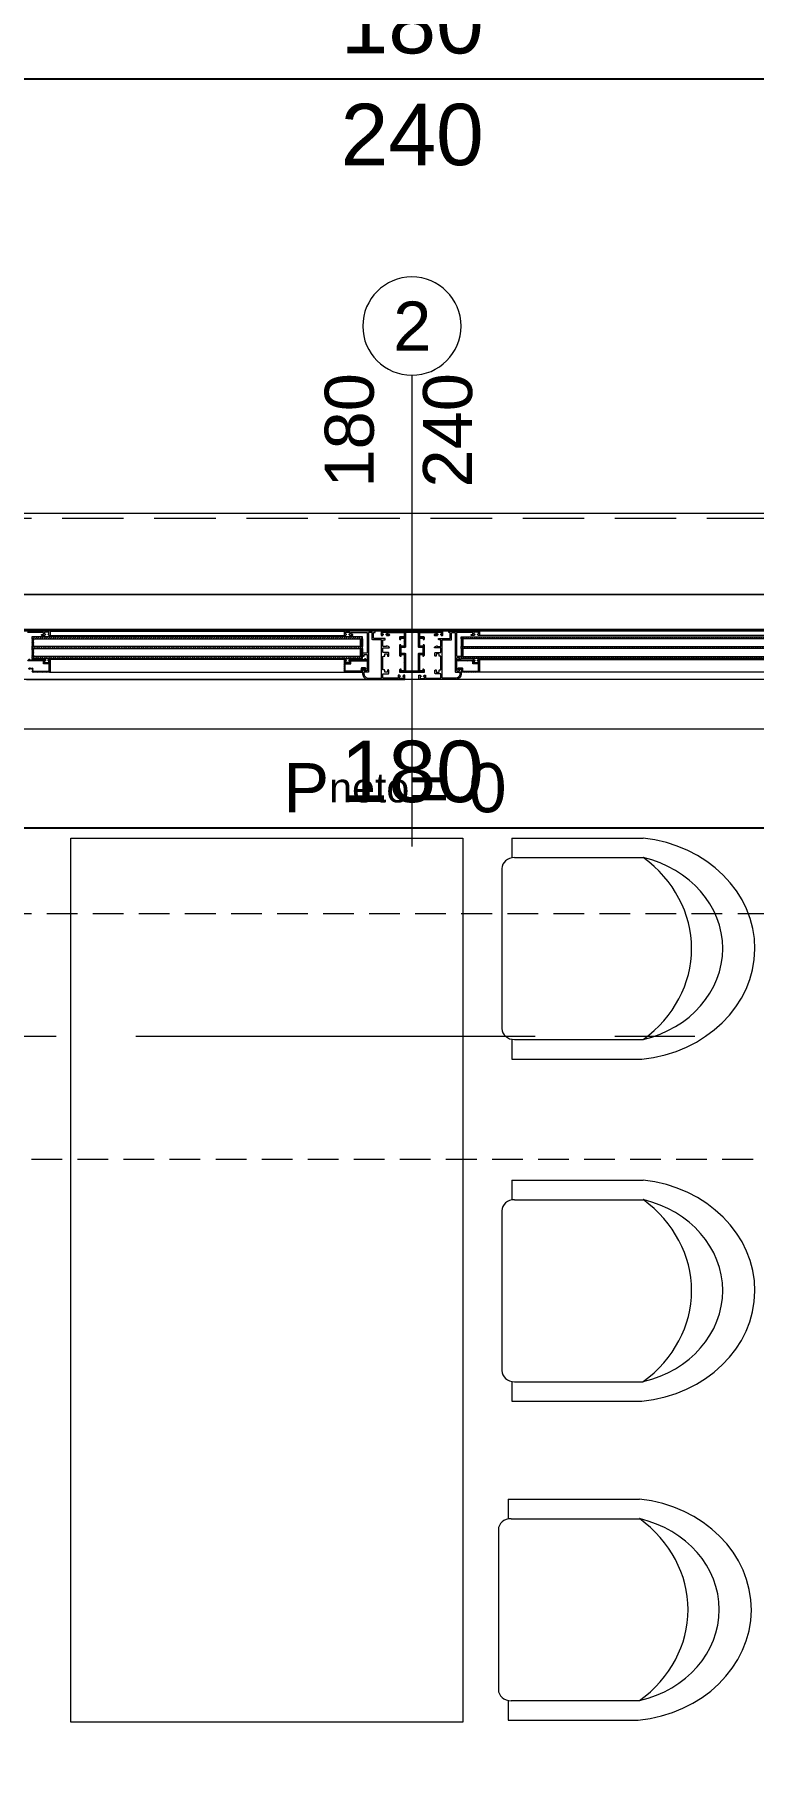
# Model space of a CAD drawing. Header units: feet. Extents: x 92587 to 97987, y -55119 to -48334.
# Drawn here: x 94942.3 to 95088.6, y -50145.4 to -49793.3 of the extents above; entities that cross this region are included whole.
import ezdxf

# ---------------------------------------------------------------- set-up
doc = ezdxf.new("R2010")
doc.units = ezdxf.units.FT
doc.header["$LTSCALE"] = 50
doc.header["$MEASUREMENT"] = 0
doc.linetypes.add('AXES', pattern=[2, 1.25, -0.25, 0.25, -0.25])
doc.linetypes.add('CACHE', pattern=[0.375, 0.25, -0.125])
doc.layers.get('0').update_dxf_attribs({"color": 8})
for name, color, linetype in [('AXES', 10, 'AXES'), ('BORD', 5, 'Continuous'), ('COTE 50ème', 1, 'Continuous')]:
    doc.layers.add(name, color=color, linetype=linetype)
for name, color, linetype, lineweight in [('BETON CACHE', 4, 'CACHE', 5), ('CONSOLE ISOL.', 214, 'Continuous', 15), ('MACONNERIE COUPE', 7, 'Continuous', 30), ('mobilimi', 8, 'Continuous', 9), ('WINDOWS', 21, 'Continuous', 5)]:
    doc.layers.add(name, color=color, linetype=linetype, lineweight=lineweight)
doc.styles.add('GENERATED_STYLE_1', font='arial.ttf')
doc.styles.add('RS_TXT_50', font='arial.ttf', dxfattribs={"height": 12.5})
doc.dimstyles.new('RS_50CM_LINEAIRE', dxfattribs={"dimscale": 5, "dimtxt": 12.5, "dimasz": 1.5, "dimexe": 1, "dimexo": 2.5, "dimgap": 1, "dimtad": 1, "dimdec": 1, "dimrnd": 0.5, "dimdsep": 46, "dimtxsty": 'RS_TXT_50', "dimblk1": 'ARCHTICK', "dimblk2": 'ARCHTICK', "dimsah": 1, "dimcen": 2.5, "dimdle": 1, "dimclrt": 4, "dimadec": 0, "dimazin": 2, "dimtfac": 1, "dimtdec": 1, "dimtix": 1, "dimtmove": 2, "dimatfit": 3, "dimfxl": 1, "dimtolj": 1, "dimtzin": 0, "dimarcsym": 0})
pattern_1 = [(135, (-46708.70849, -43852.52553), (-0.08838834765, -0.08838834765), [])]
pattern_2 = [(135, (-46708.9128, -43852.52553), (-0.2209708691, -0.2209708691), [])]

# ---------------------------------------------------------------- blocks, each defined once
blk = doc.blocks.new('A$C1cd8c289')
at = {"layer": 'AXES', "lineweight": 5, "ltscale": 1.3}
blk.add_line((3195, 865), (-1985, 865), dxfattribs=at)
blk = doc.blocks.new('DRITARE POS 2')
at = {"layer": 'WINDOWS'}
h = blk.add_hatch(dxfattribs=at)
h.set_pattern_fill('ANSI31', color=140, scale=2.5, angle=450)
h.set_pattern_definition(pattern_2)
h.paths.add_polyline_path([(-8.71, -80.01), (-8.71, -12.58), (-8.31, -12.58), (-8.31, -80.01)])
h.paths.add_polyline_path([(-6.71, -80.01), (-6.71, -12.58), (-6.31, -12.58), (-6.31, -80.01)])
h.paths.add_polyline_path([(-4.71, -80.02), (-4.71, -12.58), (-4.31, -12.58), (-4.31, -80.02)])
at = {"layer": 'WINDOWS', "transparency": 33554559}
h = blk.add_hatch(dxfattribs=at)
h.set_pattern_fill('ANSI31', color=140, angle=450)
h.set_pattern_definition([(135, (-46708.90849, -43835.52553), (-0.08838834765, -0.08838834765), [])])
h.paths.add_polyline_path([(-6.71, -12.58), (-8.31, -12.58), (-8.31, -12.98), (-6.71, -12.98)])
h.paths.add_polyline_path([(-4.71, -12.58), (-6.31, -12.58), (-6.31, -12.98), (-4.71, -12.98)])
h.paths.add_polyline_path([(-6.71, -79.61), (-8.31, -79.61), (-8.31, -80.01), (-6.71, -80.01)])
h.paths.add_polyline_path([(-4.71, -79.61), (-6.31, -79.61), (-6.31, -80.01), (-4.71, -80.01)])
h = blk.add_hatch(dxfattribs=at)
h.set_pattern_fill('ANSI31', color=256, angle=450)
h.set_pattern_definition(pattern_1)
h.paths.add_polyline_path([(-1.49, -76.33, 0.414214), (-1.55, -76.27), (-4.06, -76.27, 0.414214), (-4.11, -76.33), (-4.11, -76.54, 0.250765), (-4.09, -76.58), (-3.92, -76.71, 0.599022), (-3.83, -76.67), (-3.83, -76.59, -0.414214), (-3.78, -76.54), (-3.51, -76.54, -0.414214), (-3.46, -76.59), (-3.46, -77.34, -0.414214), (-3.51, -77.39), (-3.78, -77.39, -0.414214), (-3.83, -77.34), (-3.83, -77.26, 0.599022), (-3.92, -77.22), (-4.09, -77.35, 0.250765), (-4.11, -77.39), (-4.11, -77.6, 0.414214), (-4.06, -77.66), (-4.02, -77.66), (-4.02, -80.34, -0.414214), (-4.07, -80.4), (-4.15, -80.4, 0.603122), (-4.23, -80.55), (-3.98, -80.9, 0.737396), (-3.81, -80.85), (-3.81, -77.71, -0.414214), (-3.76, -77.66), (-3.31, -77.66, 0.414214), (-3.22, -77.56), (-3.22, -76.55, -0.414214), (-3.16, -76.5), (-1.81, -76.5, -0.414214), (-1.72, -76.59), (-1.72, -79.63, -0.414214), (-1.81, -79.73), (-2.28, -79.73, 0.414214), (-2.37, -79.82), (-2.37, -80.56, 1.657435), (-2.12, -80.43, -0.247394), (-2.15, -80.38), (-2.15, -80.01, -0.414214), (-2.09, -79.95), (-1.74, -79.95), (-1.74, -80.01), (-1.49, -80.01), (-1.49, -79.95)])
at = {"layer": 'WINDOWS'}
h = blk.add_hatch(dxfattribs=at)
h.set_pattern_fill('ANSI31', color=256, angle=450)
h.set_pattern_definition(pattern_1)
h.paths.add_polyline_path([(-9.61, -85.22, -0.414214), (-9.56, -85.16), (-9.26, -85.16, -0.414214), (-9.2, -85.22), (-9.2, -85.44, 1), (-9, -85.44), (-9, -84.9, 0.250765), (-9.02, -84.86), (-9.19, -84.74, 0.599022), (-9.28, -84.79), (-9.28, -84.87, -0.414214), (-9.33, -84.92), (-9.59, -84.92, -0.414214), (-9.65, -84.87), (-9.65, -84.08, -0.414214), (-9.59, -84.03), (-9.33, -84.03, -0.414214), (-9.28, -84.08), (-9.28, -84.19, 0.599022), (-9.19, -84.24), (-9.02, -84.13, 0.250765), (-9, -84.08), (-9, -83.84, 0.414214), (-9.05, -83.78), (-9.84, -83.78, 0.414214), (-9.89, -83.84), (-9.89, -90.06), (-9.89, -96.27, 0.414214), (-9.84, -96.33), (-9.05, -96.33, 0.414214), (-9, -96.27), (-9, -96.03, 0.250765), (-9.02, -95.98), (-9.19, -95.87, 0.599022), (-9.28, -95.92), (-9.28, -96.03, -0.414214), (-9.33, -96.08), (-9.59, -96.08, -0.414214), (-9.65, -96.03), (-9.65, -95.24, -0.414214), (-9.59, -95.19), (-9.33, -95.19, -0.414214), (-9.28, -95.24), (-9.28, -95.32, 0.599022), (-9.19, -95.37), (-9.02, -95.25, 0.250765), (-9, -95.21), (-9, -94.68, 1), (-9.2, -94.68), (-9.2, -94.89, -0.414214), (-9.26, -94.95), (-9.56, -94.95, -0.414214), (-9.61, -94.89), (-9.61, -91.72, -0.414214), (-9.56, -91.66), (-8.83, -91.66, -0.414214), (-8.74, -91.75), (-8.74, -92.41, 0.414214), (-8.55, -92.59), (-8.29, -92.59, 0.198912), (-8.25, -92.58), (-8.19, -92.52, 0.198912), (-8.18, -92.48), (-8.18, -92.37, 0.414214), (-8.23, -92.31), (-8.4, -92.31, -0.414214), (-8.46, -92.26), (-8.46, -91.75, -0.414214), (-8.36, -91.66), (-6.91, -91.66, -0.414214), (-6.81, -91.75), (-6.81, -92.26, -0.414214), (-6.87, -92.31), (-7.04, -92.31, 0.414214), (-7.09, -92.37), (-7.09, -92.48, 0.198912), (-7.08, -92.52), (-7.02, -92.58, 0.198912), (-6.98, -92.59), (-4.97, -92.59, 0.198912), (-4.93, -92.58), (-4.78, -92.42, 0.198912), (-4.76, -92.38), (-4.76, -92.31, 0.414214), (-4.82, -92.26), (-5, -92.26, -0.340481), (-5.13, -92.16), (-5.13, -91.75, -0.414214), (-5.04, -91.66), (-1.87, -91.66, -0.414214), (-1.77, -91.75), (-1.77, -92.16, -0.414214), (-1.87, -92.26), (-2.09, -92.26, 0.414214), (-2.15, -92.31), (-2.15, -92.38, 0.198912), (-2.13, -92.42), (-1.98, -92.58, 0.198912), (-1.94, -92.59), (-1.55, -92.59, 0.414214), (-1.49, -92.54), (-1.49, -90.06), (-1.49, -87.57, 0.414214), (-1.55, -87.52), (-1.94, -87.52, 0.198912), (-1.98, -87.53), (-2.13, -87.69, 0.198912), (-2.15, -87.73), (-2.15, -87.8, 0.414214), (-2.09, -87.85), (-1.87, -87.85, -0.414214), (-1.77, -87.95), (-1.77, -88.36, -0.414214), (-1.87, -88.45), (-5.04, -88.45, -0.414214), (-5.13, -88.36), (-5.13, -87.95, -0.340481), (-5, -87.85), (-4.82, -87.85, 0.414214), (-4.76, -87.8), (-4.76, -87.73, 0.198912), (-4.78, -87.69), (-4.93, -87.53, 0.198912), (-4.97, -87.52), (-6.98, -87.52, 0.198912), (-7.02, -87.53), (-7.08, -87.59, 0.198912), (-7.09, -87.63), (-7.09, -87.74, 0.414214), (-7.04, -87.8), (-6.87, -87.8, -0.414214), (-6.81, -87.85), (-6.81, -88.36, -0.414214), (-6.91, -88.45), (-8.36, -88.45, -0.414214), (-8.46, -88.36), (-8.46, -87.85, -0.414214), (-8.4, -87.8), (-8.23, -87.8, 0.414214), (-8.18, -87.74), (-8.18, -87.63, 0.198912), (-8.19, -87.59), (-8.25, -87.53, 0.198912), (-8.29, -87.52), (-8.55, -87.52, 0.414214), (-8.74, -87.7), (-8.74, -88.36, -0.414214), (-8.83, -88.45), (-9.56, -88.45, -0.414214), (-9.61, -88.39)])
h.paths.add_polyline_path([(-9.56, -88.73), (-6.63, -88.73), (-6.53, -88.64), (-6.53, -87.89), (-6.44, -87.8), (-5.51, -87.8), (-5.41, -87.89), (-5.41, -88.64), (-5.32, -88.73), (-1.83, -88.73), (-1.77, -88.79), (-1.77, -90.06), (-1.77, -91.32), (-1.83, -91.38), (-5.32, -91.38), (-5.41, -91.47), (-5.41, -92.22), (-5.51, -92.31), (-6.44, -92.31), (-6.53, -92.22), (-6.53, -91.47), (-6.63, -91.38), (-9.56, -91.38), (-9.61, -91.32), (-9.61, -90.06), (-9.61, -88.79)], flags=16)
h = blk.add_hatch(dxfattribs=at)
h.set_pattern_fill('ANSI31', color=140, scale=2.5, angle=450)
h.set_pattern_definition(pattern_2)
h.paths.add_polyline_path([(-8.71, -100.09), (-8.71, -167.42), (-8.31, -167.42), (-8.31, -100.09)])
h.paths.add_polyline_path([(-6.71, -100.09), (-6.71, -167.42), (-6.31, -167.42), (-6.31, -100.09)])
h.paths.add_polyline_path([(-4.71, -100.09), (-4.71, -167.42), (-4.31, -167.42), (-4.31, -100.09)])
at = {"layer": 'WINDOWS', "transparency": 33554559}
h = blk.add_hatch(dxfattribs=at)
h.set_pattern_fill('ANSI31', color=140, angle=450)
h.set_pattern_definition([(135, (-46708.90849, -43869.52553), (-0.08838834765, -0.08838834765), [])])
h.paths.add_polyline_path([(-6.71, -167.42), (-8.31, -167.42), (-8.31, -167.02), (-6.71, -167.02)])
h.paths.add_polyline_path([(-4.71, -167.42), (-6.31, -167.42), (-6.31, -167.02), (-4.71, -167.02)])
h.paths.add_polyline_path([(-6.71, -100.49), (-8.31, -100.49), (-8.31, -100.09), (-6.71, -100.09)])
h.paths.add_polyline_path([(-4.71, -100.49), (-6.31, -100.49), (-6.31, -100.09), (-4.71, -100.09)])
h = blk.add_hatch(dxfattribs=at)
h.set_pattern_fill('ANSI31', color=256, angle=450)
h.set_pattern_definition(pattern_1)
h.paths.add_polyline_path([(-1.49, -100.16), (-1.49, -100.1), (-1.74, -100.1), (-1.74, -100.16), (-2.09, -100.16, -0.414214), (-2.15, -100.1), (-2.15, -99.73, -0.247394), (-2.12, -99.68, 1.657435), (-2.37, -99.55), (-2.37, -100.29, 0.414214), (-2.28, -100.38), (-1.81, -100.38, -0.414214), (-1.72, -100.48), (-1.72, -103.52, -0.414214), (-1.81, -103.61), (-3.16, -103.61, -0.414214), (-3.22, -103.56), (-3.22, -102.55, 0.414214), (-3.31, -102.46), (-3.76, -102.46, -0.414214), (-3.81, -102.4), (-3.81, -99.26, 0.737396), (-3.98, -99.21), (-4.23, -99.57, 0.603122), (-4.15, -99.71), (-4.07, -99.71, -0.414214), (-4.02, -99.77), (-4.02, -102.46), (-4.06, -102.46, 0.414214), (-4.11, -102.51), (-4.11, -102.72, 0.250765), (-4.09, -102.76), (-3.92, -102.89, 0.599022), (-3.83, -102.85), (-3.83, -102.77, -0.414214), (-3.78, -102.72), (-3.51, -102.72, -0.414214), (-3.46, -102.77), (-3.46, -103.52, -0.414214), (-3.51, -103.58), (-3.78, -103.58, -0.414214), (-3.83, -103.52), (-3.83, -103.44, 0.599022), (-3.92, -103.4), (-4.09, -103.53, 0.250765), (-4.11, -103.58), (-4.11, -103.78, 0.414214), (-4.06, -103.84), (-1.55, -103.84, 0.414214), (-1.49, -103.78)])
h = blk.add_hatch(dxfattribs=at)
h.set_pattern_fill('ANSI31', color=256, angle=450)
h.set_pattern_definition([(135, (-46708.71279, -43862.46996), (-0.08838834765, -0.08838834765), [])])
h.paths.add_polyline_path([(-1.72, -167.05, -0.414214), (-1.81, -167.14), (-2.28, -167.14, 0.414214), (-2.37, -167.23), (-2.37, -167.97, 1.835735), (-2.15, -167.82), (-2.15, -167.36), (-1.74, -167.36), (-1.5, -167.42), (-1.5, -163.74, 0.414214), (-1.55, -163.69), (-4.06, -163.69, 0.414214), (-4.12, -163.74), (-4.12, -163.95, 0.250765), (-4.09, -163.99), (-3.92, -164.12, 0.599022), (-3.84, -164.08), (-3.84, -163.95), (-3.46, -163.95), (-3.46, -164.81), (-3.84, -164.81), (-3.84, -164.67, 0.649779), (-3.93, -164.63), (-4.1, -164.76, 0.212283), (-4.12, -164.81), (-4.12, -165.01, 0.414214), (-4.06, -165.07), (-4.02, -165.07), (-4.02, -167.81), (-4.15, -167.81, 0.603122), (-4.23, -167.96), (-3.99, -168.31, 0.737396), (-3.82, -168.26), (-3.82, -165.07), (-3.31, -165.07, 0.414214), (-3.22, -164.97), (-3.22, -163.91), (-1.81, -163.91, -0.414214), (-1.72, -164)])
at = {"layer": 'WINDOWS', "color": 165, "linetype": 'CACHE'}
blk.add_line((-32.9, -180), (-32.9, 0), dxfattribs=at)
at = {"layer": 'WINDOWS'}
for p, q in [((-0.01, -11.48), (0, -81.19)), ((-9.89, -16.28), (-9.89, -76.34)), ((-9, -16.26), (-9, -76.34)), ((-4.11, -76.33), (-4.12, -16.26)), ((-1.5, -16.26), (-1.49, -76.33)), ((-5.98, -80.95), (-7.66, -80.95)), ((-0.01, -168.52), (0, -98.92)), ((-9.89, -163.72), (-9.89, -103.78)), ((-9, -163.74), (-9, -103.78)), ((-4.11, -103.78), (-4.12, -163.74)), ((-1.5, -163.74), (-1.49, -103.78))]:
    blk.add_line(p, q, dxfattribs=at)
at = {"layer": 'WINDOWS', "color": 165}
blk.add_line((-61.99, -90.06), (34.01, -90.06), dxfattribs=at)
for points in [[(-9.9, 0), (-9.9, -180), (-33.9, -180), (-33.9, 0)], [(-10.3, -179.6), (-10.3, -0.4), (-9.9, 0), (-9.9, -180)], [(0, 0), (0, -180), (10, -180), (10, 0)]]:
    blk.add_lwpolyline(points, close=True, dxfattribs=at)
at = {"layer": 'WINDOWS'}
for points in [[(-9.9, -180), (-9.9, 0), (0, 0), (0, -180)], [(-1.77, -90.06), (-1.77, -88.79), (-1.83, -88.73), (-5.32, -88.73), (-5.41, -88.64), (-5.41, -87.89), (-5.51, -87.8), (-6.44, -87.8), (-6.53, -87.89), (-6.53, -88.64), (-6.63, -88.73), (-9.56, -88.73), (-9.61, -88.79), (-9.61, -90.06), (-9.61, -91.32), (-9.56, -91.38), (-6.63, -91.38), (-6.53, -91.47), (-6.53, -92.22), (-6.44, -92.31), (-5.51, -92.31), (-5.41, -92.22), (-5.41, -91.47), (-5.32, -91.38), (-1.83, -91.38), (-1.77, -91.32)]]:
    blk.add_lwpolyline(points, close=True, dxfattribs=at)
at = {"layer": 'WINDOWS', "color": 140}
for points in [[(-8.71, -80.01), (-8.71, -12.58), (-8.31, -12.58), (-8.31, -80.01)], [(-6.71, -80.01), (-6.71, -12.58), (-6.31, -12.58), (-6.31, -80.01)], [(-4.71, -80.02), (-4.71, -12.58), (-4.31, -12.58), (-4.31, -80.02)], [(-6.71, -79.61), (-8.31, -79.61), (-8.31, -80.01), (-6.71, -80.01)], [(-4.71, -79.61), (-6.31, -79.61), (-6.31, -80.01), (-4.71, -80.01)], [(-8.71, -100.09), (-8.71, -167.42), (-8.31, -167.42), (-8.31, -100.09)], [(-6.71, -100.49), (-8.31, -100.49), (-8.31, -100.09), (-6.71, -100.09)], [(-6.71, -100.09), (-6.71, -167.42), (-6.31, -167.42), (-6.31, -100.09)], [(-4.71, -100.49), (-6.31, -100.49), (-6.31, -100.09), (-4.71, -100.09)], [(-4.71, -100.09), (-4.71, -167.42), (-4.31, -167.42), (-4.31, -100.09)]]:
    blk.add_lwpolyline(points, close=True, dxfattribs=at)
at = {"layer": 'WINDOWS'}
for points in [[(0, -88.58, -0.414214), (-0.06, -88.64), (-0.84, -88.64, -0.414214), (-0.9, -88.58), (-0.9, -88.38, -0.250765), (-0.87, -88.33), (-0.7, -88.2, -0.599022), (-0.62, -88.24), (-0.62, -88.34, 0.414214), (-0.56, -88.39), (-0.3, -88.39, 0.414214), (-0.24, -88.34), (-0.24, -87.55, 0.414214), (-0.3, -87.5), (-0.56, -87.5, 0.414214), (-0.62, -87.55), (-0.62, -87.65, -0.599022), (-0.7, -87.69), (-0.87, -87.56, -0.250765), (-0.9, -87.52), (-0.9, -87.31, -0.414214), (-0.84, -87.26), (-0.34, -87.26, 0.414214), (-0.28, -87.2), (-0.28, -84.25, 0.414214), (-0.37, -84.16), (-1.12, -84.16, 0.414214), (-1.21, -84.25), (-1.21, -85.28, -0.414214), (-1.31, -85.37), (-1.87, -85.37, -0.414214), (-1.96, -85.28), (-1.96, -85.15, -0.414214), (-1.9, -85.09), (-1.55, -85.09, 0.414214), (-1.49, -85.03), (-1.49, -84.59, 0.414214), (-1.55, -84.53), (-1.9, -84.53, -0.414214), (-1.96, -84.47), (-1.96, -84.21, 0.414214), (-2.02, -84.16), (-4.7, -84.16, 0.414214), (-4.76, -84.21), (-4.76, -84.47, -0.414214), (-4.82, -84.53), (-5.17, -84.53, 0.414214), (-5.23, -84.59), (-5.23, -85.03, 0.414214), (-5.17, -85.09), (-4.82, -85.09, -0.414214), (-4.76, -85.15), (-4.76, -85.28, -0.414214), (-4.85, -85.37), (-5.41, -85.37, -0.414214), (-5.51, -85.28), (-5.51, -84.25, 0.414214), (-5.6, -84.16), (-6.38, -84.16, 0.414214), (-6.48, -84.25), (-6.48, -85.37, -0.809546), (-6.66, -85.41), (-6.85, -84.98, -0.543142), (-6.79, -84.9, 0.414214), (-6.74, -84.85), (-6.74, -84.25, 0.414214), (-6.83, -84.16), (-8.06, -84.16, 0.414214), (-8.12, -84.21), (-8.12, -84.57, -0.414214), (-8.18, -84.62), (-8.34, -84.62, -0.414214), (-8.4, -84.57), (-8.4, -82.35, 0.414214), (-8.49, -82.25), (-9.56, -82.25, 0.414214), (-9.61, -82.31), (-9.61, -82.51, -0.414214), (-9.67, -82.57), (-9.84, -82.57, -0.414214), (-9.89, -82.51), (-9.89, -76.34, -0.414214), (-9.84, -76.28), (-9.05, -76.28, -0.414214), (-9, -76.34), (-9, -76.54, -0.250765), (-9.02, -76.59), (-9.19, -76.72, -0.599022), (-9.28, -76.67), (-9.28, -76.58, 0.414214), (-9.33, -76.52), (-9.59, -76.52, 0.414214), (-9.65, -76.58), (-9.65, -77.36, 0.414214), (-9.59, -77.42), (-9.33, -77.42, 0.414214), (-9.28, -77.36), (-9.28, -77.27, -0.599022), (-9.19, -77.22), (-9.02, -77.35, -0.250765), (-9, -77.4), (-9, -77.98, -0.414214), (-9.05, -78.03), (-9.15, -78.03, -0.414214), (-9.2, -77.98), (-9.2, -77.72, 0.414214), (-9.26, -77.66), (-9.56, -77.66, 0.414214), (-9.61, -77.72), (-9.61, -80.89, 0.414214), (-9.56, -80.95), (-4.82, -80.95, 0.414214), (-4.76, -80.89), (-4.76, -80.07, -0.414214), (-4.71, -80.01), (-4.32, -80.01, -0.198912), (-4.28, -80.03), (-4.13, -80.18, -0.198912), (-4.11, -80.22), (-4.11, -80.29, -0.414214), (-4.17, -80.35), (-4.39, -80.35, 0.414214), (-4.48, -80.44), (-4.48, -80.85, 0.414214), (-4.39, -80.95), (-1.87, -80.95, 0.414214), (-1.77, -80.85), (-1.77, -80.44, 0.414214), (-1.87, -80.35), (-2.09, -80.35, -0.414214), (-2.15, -80.29), (-2.15, -80.22, -0.198912), (-2.13, -80.18), (-1.98, -80.03, -0.198912), (-1.94, -80.01), (-1.21, -80.01, -0.414214), (0, -81.23)], [(-1.74, -79.95), (-2.09, -79.95, 0.414214), (-2.15, -80.01), (-2.15, -80.38, 0.247394), (-2.12, -80.43, -1.657435), (-2.37, -80.56), (-2.37, -79.82, -0.414214), (-2.28, -79.73), (-1.81, -79.73, 0.414214), (-1.72, -79.63), (-1.72, -76.59, 0.414214), (-1.81, -76.5), (-3.16, -76.5, 0.414214), (-3.22, -76.55), (-3.22, -77.56, -0.414214), (-3.31, -77.66), (-3.76, -77.66, 0.414214), (-3.81, -77.71), (-3.81, -80.85, -0.737396), (-3.98, -80.9), (-4.23, -80.55, -0.603122), (-4.15, -80.4), (-4.07, -80.4, 0.414214), (-4.02, -80.34), (-4.02, -77.66), (-4.06, -77.66, -0.414214), (-4.11, -77.6), (-4.11, -77.39, -0.250765), (-4.09, -77.35), (-3.92, -77.22, -0.599022), (-3.83, -77.26), (-3.83, -77.34, 0.414214), (-3.78, -77.39), (-3.51, -77.39, 0.414214), (-3.46, -77.34), (-3.46, -76.59, 0.414214), (-3.51, -76.54), (-3.78, -76.54, 0.414214), (-3.83, -76.59), (-3.83, -76.67, -0.599022), (-3.92, -76.71), (-4.09, -76.58, -0.250765), (-4.11, -76.54), (-4.11, -76.33, -0.414214), (-4.06, -76.27), (-1.55, -76.27, -0.414214), (-1.49, -76.33), (-1.49, -79.95), (-1.49, -80.01), (-1.74, -80.01)], [(-1.49, -80.39, -0.414214), (-1.4, -80.29), (-1.18, -80.29), (-1.18, -80.29, -0.414214), (-0.28, -81.23), (-0.28, -83.82, -0.414214), (-0.34, -83.88), (-8.06, -83.88, -0.414214), (-8.12, -83.82), (-8.12, -82.07, 0.414214), (-8.21, -81.97), (-9.52, -81.97, -0.414214), (-9.61, -81.88), (-9.61, -81.32, -0.414214), (-9.52, -81.23), (-1.59, -81.23, 0.414214), (-1.49, -81.13)], [(-1.49, -90.06), (-1.49, -87.57, 0.414214), (-1.55, -87.52), (-1.94, -87.52, 0.198912), (-1.98, -87.53), (-2.13, -87.69, 0.198912), (-2.15, -87.73), (-2.15, -87.8, 0.414214), (-2.09, -87.85), (-1.87, -87.85, -0.414214), (-1.77, -87.95), (-1.77, -88.36, -0.414214), (-1.87, -88.45), (-5.04, -88.45, -0.414214), (-5.13, -88.36), (-5.13, -87.95, -0.340481), (-5, -87.85), (-4.82, -87.85, 0.414214), (-4.76, -87.8), (-4.76, -87.73, 0.198912), (-4.78, -87.69), (-4.93, -87.53, 0.198912), (-4.97, -87.52), (-6.98, -87.52, 0.198912), (-7.02, -87.53), (-7.08, -87.59, 0.198912), (-7.09, -87.63), (-7.09, -87.74, 0.414214), (-7.04, -87.8), (-6.87, -87.8, -0.414214), (-6.81, -87.85), (-6.81, -88.36, -0.414214), (-6.91, -88.45), (-8.36, -88.45, -0.414214), (-8.46, -88.36), (-8.46, -87.85, -0.414214), (-8.4, -87.8), (-8.23, -87.8, 0.414214), (-8.18, -87.74), (-8.18, -87.63, 0.198912), (-8.19, -87.59), (-8.25, -87.53, 0.198912), (-8.29, -87.52), (-8.55, -87.52, 0.414214), (-8.74, -87.7), (-8.74, -88.36, -0.414214), (-8.83, -88.45), (-9.56, -88.45, -0.414214), (-9.61, -88.39), (-9.61, -85.22, -0.414214), (-9.56, -85.16), (-9.26, -85.16, -0.414214), (-9.2, -85.22), (-9.2, -85.44, 1), (-9, -85.44), (-9, -84.9, 0.250765), (-9.02, -84.86), (-9.19, -84.74, 0.599022), (-9.28, -84.79), (-9.28, -84.87, -0.414214), (-9.33, -84.92), (-9.59, -84.92, -0.414214), (-9.65, -84.87), (-9.65, -84.08, -0.414214), (-9.59, -84.03), (-9.33, -84.03, -0.414214), (-9.28, -84.08), (-9.28, -84.19, 0.599022), (-9.19, -84.24), (-9.02, -84.13, 0.250765), (-9, -84.08), (-9, -83.84, 0.414214), (-9.05, -83.78), (-9.84, -83.78, 0.414214), (-9.89, -83.84), (-9.89, -90.06), (-9.89, -96.27, 0.414214), (-9.84, -96.33), (-9.05, -96.33, 0.414214), (-9, -96.27), (-9, -96.03, 0.250765), (-9.02, -95.98), (-9.19, -95.87, 0.599022), (-9.28, -95.92), (-9.28, -96.03, -0.414214), (-9.33, -96.08), (-9.59, -96.08, -0.414214), (-9.65, -96.03), (-9.65, -95.24, -0.414214), (-9.59, -95.19), (-9.33, -95.19, -0.414214), (-9.28, -95.24), (-9.28, -95.32, 0.599022), (-9.19, -95.37), (-9.02, -95.25, 0.250765), (-9, -95.21), (-9, -94.68, 1), (-9.2, -94.68), (-9.2, -94.89, -0.414214), (-9.26, -94.95), (-9.56, -94.95, -0.414214), (-9.61, -94.89), (-9.61, -91.72, -0.414214), (-9.56, -91.66), (-8.83, -91.66, -0.414214), (-8.74, -91.75), (-8.74, -92.41, 0.414214), (-8.55, -92.59), (-8.29, -92.59, 0.198912), (-8.25, -92.58), (-8.19, -92.52, 0.198912), (-8.18, -92.48), (-8.18, -92.37, 0.414214), (-8.23, -92.31), (-8.4, -92.31, -0.414214), (-8.46, -92.26), (-8.46, -91.75, -0.414214), (-8.36, -91.66), (-6.91, -91.66, -0.414214), (-6.81, -91.75), (-6.81, -92.26, -0.414214), (-6.87, -92.31), (-7.04, -92.31, 0.414214), (-7.09, -92.37), (-7.09, -92.48, 0.198912), (-7.08, -92.52), (-7.02, -92.58, 0.198912), (-6.98, -92.59), (-4.97, -92.59, 0.198912), (-4.93, -92.58), (-4.78, -92.42, 0.198912), (-4.76, -92.38), (-4.76, -92.31, 0.414214), (-4.82, -92.26), (-5, -92.26, -0.340481), (-5.13, -92.16), (-5.13, -91.75, -0.414214), (-5.04, -91.66), (-1.87, -91.66, -0.414214), (-1.77, -91.75), (-1.77, -92.16, -0.414214), (-1.87, -92.26), (-2.09, -92.26, 0.414214), (-2.15, -92.31), (-2.15, -92.38, 0.198912), (-2.13, -92.42), (-1.98, -92.58, 0.198912), (-1.94, -92.59), (-1.55, -92.59, 0.414214), (-1.49, -92.54)], [(0, -91.53, 0.414214), (-0.06, -91.47), (-0.84, -91.47, 0.414214), (-0.9, -91.53), (-0.9, -91.74, 0.250765), (-0.87, -91.78), (-0.7, -91.91, 0.599022), (-0.62, -91.87), (-0.62, -91.77, -0.414214), (-0.56, -91.72), (-0.3, -91.72, -0.414214), (-0.24, -91.77), (-0.24, -92.56, -0.414214), (-0.3, -92.61), (-0.56, -92.61, -0.414214), (-0.62, -92.56), (-0.62, -92.46, 0.599022), (-0.7, -92.42), (-0.87, -92.55, 0.250765), (-0.9, -92.59), (-0.9, -92.8, 0.414214), (-0.84, -92.86), (-0.34, -92.86, -0.414214), (-0.28, -92.91), (-0.28, -95.86, -0.414214), (-0.37, -95.95), (-1.12, -95.95, -0.414214), (-1.21, -95.86), (-1.21, -94.83, 0.414214), (-1.31, -94.74), (-1.87, -94.74, 0.414214), (-1.96, -94.83), (-1.96, -94.96, 0.414214), (-1.9, -95.02), (-1.55, -95.02, -0.414214), (-1.49, -95.08), (-1.49, -95.52, -0.414214), (-1.55, -95.58), (-1.9, -95.58, 0.414214), (-1.96, -95.64), (-1.96, -95.9, -0.414214), (-2.02, -95.95), (-4.7, -95.95, -0.414214), (-4.76, -95.9), (-4.76, -95.64, 0.414214), (-4.82, -95.58), (-5.17, -95.58, -0.414214), (-5.23, -95.52), (-5.23, -95.08, -0.414214), (-5.17, -95.02), (-4.82, -95.02, 0.414214), (-4.76, -94.96), (-4.76, -94.83, 0.414214), (-4.85, -94.74), (-5.41, -94.74, 0.414214), (-5.51, -94.83), (-5.51, -95.86, -0.414214), (-5.6, -95.95), (-6.38, -95.95, -0.414214), (-6.48, -95.86), (-6.48, -94.74, 0.809546), (-6.66, -94.7), (-6.85, -95.13, 0.543142), (-6.79, -95.21, -0.414214), (-6.74, -95.26), (-6.74, -95.86, -0.414214), (-6.83, -95.95), (-8.06, -95.95, -0.414214), (-8.12, -95.9), (-8.12, -95.54, 0.414214), (-8.18, -95.49), (-8.34, -95.49, 0.414214), (-8.4, -95.54), (-8.4, -97.76, -0.414214), (-8.49, -97.86), (-9.56, -97.86, -0.414214), (-9.61, -97.8), (-9.61, -97.6, 0.414214), (-9.67, -97.54), (-9.84, -97.54, 0.414214), (-9.89, -97.6), (-9.89, -103.78, 0.414214), (-9.84, -103.83), (-9.05, -103.83, 0.414214), (-9, -103.78), (-9, -103.57, 0.250765), (-9.02, -103.52), (-9.19, -103.39, 0.599022), (-9.28, -103.44), (-9.28, -103.53, -0.414214), (-9.33, -103.59), (-9.59, -103.59, -0.414214), (-9.65, -103.53), (-9.65, -102.75, -0.414214), (-9.59, -102.69), (-9.33, -102.69, -0.414214), (-9.28, -102.75), (-9.28, -102.84, 0.599022), (-9.19, -102.89), (-9.02, -102.76, 0.250765), (-9, -102.71), (-9, -102.13, 0.414214), (-9.05, -102.08), (-9.15, -102.08, 0.414214), (-9.2, -102.13), (-9.2, -102.39, -0.414214), (-9.26, -102.45), (-9.56, -102.45, -0.414214), (-9.61, -102.39), (-9.61, -99.22, -0.414214), (-9.56, -99.16), (-5.47, -99.16, -0.414214), (-5.41, -99.22), (-5.41, -100.04, 0.414214), (-5.36, -100.1), (-4.97, -100.1, 0.198912), (-4.93, -100.08), (-4.78, -99.93, 0.198912), (-4.76, -99.89), (-4.76, -99.82, 0.414214), (-4.82, -99.76), (-5.04, -99.76, -0.414214), (-5.13, -99.67), (-5.13, -99.26, -0.414214), (-5.04, -99.16), (-1.87, -99.16, -0.414214), (-1.77, -99.26), (-1.77, -99.67, -0.414214), (-1.87, -99.76), (-2.09, -99.76, 0.414214), (-2.15, -99.82), (-2.15, -99.89, 0.198912), (-2.13, -99.93), (-1.98, -100.08, 0.198912), (-1.94, -100.1), (-1.21, -100.1, 0.414214), (0, -98.88)], [(-1.49, -99.72, 0.414214), (-1.4, -99.82), (-1.18, -99.82), (-1.18, -99.82, 0.414214), (-0.28, -98.88), (-0.28, -96.29, 0.414214), (-0.34, -96.23), (-8.06, -96.23, 0.414214), (-8.12, -96.29), (-8.12, -98.04, -0.414214), (-8.21, -98.14), (-9.52, -98.14, 0.414214), (-9.61, -98.23), (-9.61, -98.79, 0.414214), (-9.52, -98.88), (-1.59, -98.88, -0.414214), (-1.49, -98.98)], [(-1.74, -100.16), (-2.09, -100.16, -0.414214), (-2.15, -100.1), (-2.15, -99.73, -0.247394), (-2.12, -99.68, 1.657435), (-2.37, -99.55), (-2.37, -100.29, 0.414214), (-2.28, -100.38), (-1.81, -100.38, -0.414214), (-1.72, -100.48), (-1.72, -103.52, -0.414214), (-1.81, -103.61), (-3.16, -103.61, -0.414214), (-3.22, -103.56), (-3.22, -102.55, 0.414214), (-3.31, -102.46), (-3.76, -102.46, -0.414214), (-3.81, -102.4), (-3.81, -99.26, 0.737396), (-3.98, -99.21), (-4.23, -99.57, 0.603122), (-4.15, -99.71), (-4.07, -99.71, -0.414214), (-4.02, -99.77), (-4.02, -102.46), (-4.06, -102.46, 0.414214), (-4.11, -102.51), (-4.11, -102.72, 0.250765), (-4.09, -102.76), (-3.92, -102.89, 0.599022), (-3.83, -102.85), (-3.83, -102.77, -0.414214), (-3.78, -102.72), (-3.51, -102.72, -0.414214), (-3.46, -102.77), (-3.46, -103.52, -0.414214), (-3.51, -103.58), (-3.78, -103.58, -0.414214), (-3.83, -103.52), (-3.83, -103.44, 0.599022), (-3.92, -103.4), (-4.09, -103.53, 0.250765), (-4.11, -103.58), (-4.11, -103.78, 0.414214), (-4.06, -103.84), (-1.55, -103.84, 0.414214), (-1.49, -103.78), (-1.49, -100.16), (-1.49, -100.1), (-1.74, -100.1)]]:
    blk.add_lwpolyline(points, format="xyb", close=True, dxfattribs=at)
at = {"layer": 'WINDOWS', "color": 165}
blk.add_lwpolyline([(-71.99, -80.06, 1), (-71.99, -100.06, 1)], format="xyb", close=True, dxfattribs=at)
at = {"layer": 'WINDOWS'}
for points in [[(-9.9, -169.92), (-9.9, -163.74, -0.414214), (-9.84, -163.69), (-9.06, -163.69, -0.414214), (-9, -163.74), (-9, -163.95, -0.250765), (-9.03, -163.99), (-9.19, -164.12, -0.599022), (-9.28, -164.08), (-9.28, -163.98, 0.414214), (-9.34, -163.93), (-9.6, -163.93, 0.414214), (-9.65, -163.98), (-9.65, -164.77, 0.414214), (-9.6, -164.82), (-9.34, -164.82, 0.414214), (-9.28, -164.77), (-9.28, -164.67, -0.599022), (-9.19, -164.63), (-9.03, -164.76, -0.250765), (-9, -164.81), (-9, -165.38, -0.414214), (-9.06, -165.44), (-9.15, -165.44, -0.414214), (-9.21, -165.38), (-9.21, -165.12, 0.414214), (-9.26, -165.07), (-9.56, -165.07, 0.414214), (-9.62, -165.12), (-9.62, -168.3, 0.414214)], [(-1.72, -167.05), (-1.72, -164, 0.414214), (-1.81, -163.91), (-3.16, -163.91, 0.414214), (-3.22, -163.97), (-3.22, -164.97, -0.414214), (-3.31, -165.07), (-3.76, -165.07, 0.414214), (-3.82, -165.12), (-3.82, -168.26, -0.737396)], [(-4.02, -167.75), (-4.02, -165.07), (-4.06, -165.07, -0.414214), (-4.12, -165.01), (-4.12, -164.81, -0.250765), (-4.09, -164.76), (-3.92, -164.63, -0.599022), (-3.84, -164.67), (-3.84, -164.75, 0.414214), (-3.78, -164.81), (-3.52, -164.81, 0.414214), (-3.46, -164.75), (-3.46, -164, 0.414214), (-3.52, -163.95), (-3.78, -163.95, 0.414214), (-3.84, -164), (-3.84, -164.08, -0.599022), (-3.92, -164.12), (-4.09, -163.99, -0.250765), (-4.12, -163.95), (-4.12, -163.74, -0.414214), (-4.06, -163.69), (-1.55, -163.69, -0.414214), (-1.5, -163.74), (-1.5, -167.36)]]:
    blk.add_lwpolyline(points, format="xyb", dxfattribs=at)
at = {"layer": 'WINDOWS', "color": 165, "char_height": 10, "attachment_point": 7, "style": 'GENERATED_STYLE_1'}
for s, insert, rotation in [('\\A1;\\pt0;P{\\H0.6x;neto}= 0', (27.15, -116.22), 90), ('\\A1;\\pt0;240{\\H0.66x;\\S^  ;}', (-39.11, -74.88), 180), ('\\A1;\\pt0;2', (-66.99, -93.87), 90), ('\\A1;\\pt0;180{\\H0.66x;\\S^  ;}', (-39.11, -94.89), 180)]:
    blk.add_mtext(s, dxfattribs=dict(at, insert=insert, rotation=rotation))
blk = doc.blocks.new('1111')
at = {"layer": 'mobilimi'}
for p, q in [((7498090.66, 4737224.66), (7498067.1, 4737224.66)), ((7498090.66, 4737221.1), (7498090.66, 4737224.66)), ((7498090.15, 4737221.13), (7498066.85, 4737221.13)), ((7498092.44, 4737190.14), (7498092.44, 4737219.13)), ((7498090.15, 4737188.14), (7498066.85, 4737188.14)), ((7498090.66, 4737184.61), (7498090.66, 4737188.14)), ((7498090.66, 4737184.61), (7498066.85, 4737184.61))]:
    blk.add_line(p, q, dxfattribs=at)
for centre, major_axis, start_param, end_param in [((7498069.68, 4737204.62), (-23.08, 0), -1.458692, 1.447759), ((7498071.99, 4737204.63), (-19.57, 0), -1.304651, 1.304651), ((7498082.73, 4737204.63), (24.67, 0), 2.270248, 4.012938), ((7498090.15, 4737219.13), (-2.29, 0), 3.141593, 4.712389), ((7498090.15, 4737190.14), (2.29, 0), 4.712389, 6.283185)]:
    blk.add_ellipse(centre, major_axis=major_axis, ratio=0.87377, start_param=start_param, end_param=end_param, dxfattribs=at)
blk = doc.blocks.new('_ArchTick')
at = {"color": 0, "linetype": 'ByBlock', "const_width": 0.15}
blk.add_lwpolyline([(-0.5, -0.5), (0.5, 0.5)], dxfattribs=at)
blk = doc.blocks.new('*D782')
at = {"layer": 'COTE 50ème', "color": 0, "lineweight": -2, "ltscale": 0.5, "transparency": 16777216}
for p, q in [((94929.11, -49894.86), (94929.11, -49797.36)), ((95109.11, -49894.86), (95109.11, -49797.36)), ((95114.11, -49802.36), (94924.11, -49802.36))]:
    blk.add_line(p, q, dxfattribs=at)
at = {"layer": 'Defpoints', "color": 0, "ltscale": 0.5, "transparency": 16777216}
for p in [(94929.11, -49802.36), (94929.11, -49907.36), (95109.11, -49907.36)]:
    blk.add_point(p, dxfattribs=at)
at = {"layer": 'COTE 50ème', "color": 0, "lineweight": -2, "ltscale": 0.5, "transparency": 16777216, "xscale": 7.5, "yscale": 7.5, "zscale": 7.5, "rotation": 180}
blk.add_blockref('_ArchTick', (94929.11, -49802.36), dxfattribs=at)
at = {"layer": 'COTE 50ème', "color": 0, "lineweight": -2, "ltscale": 0.5, "transparency": 16777216, "xscale": 7.5, "yscale": 7.5, "zscale": 7.5}
blk.add_blockref('_ArchTick', (95109.11, -49802.36), dxfattribs=at)
at = {"layer": 'COTE 50ème', "color": 4, "lineweight": 5, "ltscale": 0.5, "transparency": 16777216, "char_height": 12.5, "attachment_point": 5, "style": 'RS_TXT_50'}
for s, insert in [('\\A1;180', (95019.11, -49790.98)), ('\\A1;240', (95019.11, -49813.74))]:
    blk.add_mtext(s, dxfattribs=dict(at, insert=insert))
blk = doc.blocks.new('*D378')
at = {"layer": 'COTE 50ème', "color": 0, "lineweight": -2, "ltscale": 0.5, "transparency": 16777216}
for p, q in [((94844.11, -49894.86), (94844.11, -49757.36)), ((95469.11, -49894.86), (95469.11, -49757.36)), ((95474.11, -49762.36), (94839.11, -49762.36))]:
    blk.add_line(p, q, dxfattribs=at)
at = {"layer": 'Defpoints', "color": 0, "ltscale": 0.5, "transparency": 16777216}
for p in [(94844.11, -49762.36), (94844.11, -49907.36), (95469.11, -49907.36)]:
    blk.add_point(p, dxfattribs=at)
at = {"layer": 'COTE 50ème', "color": 0, "lineweight": -2, "ltscale": 0.5, "transparency": 16777216, "xscale": 7.5, "yscale": 7.5, "zscale": 7.5, "rotation": 180}
blk.add_blockref('_ArchTick', (94844.11, -49762.36), dxfattribs=at)
at = {"layer": 'COTE 50ème', "color": 0, "lineweight": -2, "ltscale": 0.5, "transparency": 16777216, "xscale": 7.5, "yscale": 7.5, "zscale": 7.5}
blk.add_blockref('_ArchTick', (95469.11, -49762.36), dxfattribs=at)
at = {"layer": 'COTE 50ème', "color": 4, "lineweight": 5, "ltscale": 0.5, "transparency": 16777216, "insert": (95156.61, -49750.98), "char_height": 12.5, "attachment_point": 5, "style": 'RS_TXT_50'}
blk.add_mtext('\\A1;625', dxfattribs=at)
blk = doc.blocks.new('*D382')
at = {"layer": 'COTE 50ème', "color": 0, "lineweight": -2, "ltscale": 0.5, "transparency": 16777216}
for p, q in [((93279.11, -50009.86), (93279.11, -49717.36)), ((95679.11, -50009.86), (95679.11, -49717.36)), ((95684.11, -49722.36), (93274.11, -49722.36))]:
    blk.add_line(p, q, dxfattribs=at)
at = {"layer": 'Defpoints', "color": 0, "ltscale": 0.5, "transparency": 16777216}
for p in [(93279.11, -49722.36), (93279.11, -50022.36), (95679.11, -50022.36)]:
    blk.add_point(p, dxfattribs=at)
at = {"layer": 'COTE 50ème', "color": 0, "lineweight": -2, "ltscale": 0.5, "transparency": 16777216, "xscale": 7.5, "yscale": 7.5, "zscale": 7.5, "rotation": 180}
blk.add_blockref('_ArchTick', (93279.11, -49722.36), dxfattribs=at)
at = {"layer": 'COTE 50ème', "color": 0, "lineweight": -2, "ltscale": 0.5, "transparency": 16777216, "xscale": 7.5, "yscale": 7.5, "zscale": 7.5}
blk.add_blockref('_ArchTick', (95679.11, -49722.36), dxfattribs=at)
at = {"layer": 'COTE 50ème', "color": 4, "lineweight": 5, "ltscale": 0.5, "transparency": 16777216, "insert": (94479.11, -49710.98), "char_height": 12.5, "attachment_point": 5, "style": 'RS_TXT_50'}
blk.add_mtext('\\A1;2400', dxfattribs=at)
blk = doc.blocks.new('*D417')
at = {"layer": 'COTE 50ème', "color": 0, "lineweight": -2, "ltscale": 0.5, "transparency": 16777216}
for p, q in [((94929.11, -49944.86), (94929.11, -49959.82)), ((95109.11, -49944.86), (95109.11, -49959.82)), ((94924.11, -49954.82), (95114.11, -49954.82))]:
    blk.add_line(p, q, dxfattribs=at)
at = {"layer": 'Defpoints', "color": 0, "ltscale": 0.5, "transparency": 16777216}
for p in [(94929.11, -49932.36), (95109.11, -49932.36), (95109.11, -49954.82)]:
    blk.add_point(p, dxfattribs=at)
at = {"layer": 'COTE 50ème', "color": 0, "lineweight": -2, "ltscale": 0.5, "transparency": 16777216, "xscale": 7.5, "yscale": 7.5, "zscale": 7.5, "rotation": 180}
blk.add_blockref('_ArchTick', (94929.11, -49954.82), dxfattribs=at)
at = {"layer": 'COTE 50ème', "color": 0, "lineweight": -2, "ltscale": 0.5, "transparency": 16777216, "xscale": 7.5, "yscale": 7.5, "zscale": 7.5}
blk.add_blockref('_ArchTick', (95109.11, -49954.82), dxfattribs=at)
at = {"layer": 'COTE 50ème', "color": 4, "lineweight": 5, "ltscale": 0.5, "transparency": 16777216, "insert": (95019.11, -49943.44), "char_height": 12.5, "attachment_point": 5, "style": 'RS_TXT_50'}
blk.add_mtext('\\A1;180', dxfattribs=at)

msp = doc.modelspace()

# ---------------------------------------------------------------- linework, layer by layer
at = {"layer": 'BETON CACHE', "lineweight": 5, "ltscale": 0.5}
for points in [[(95579.11, -49972.36), (93379.11, -49972.36), (93379.11, -52037.36), (95579.11, -52037.36)], [(95529.11, -50022.36), (93429.11, -50022.36), (93429.11, -51987.36), (95529.11, -51987.36)]]:
    msp.add_lwpolyline(points, close=True, dxfattribs=at)
at = {"layer": 'BORD', "lineweight": 5, "ltscale": 0.5}
msp.add_lwpolyline([(93379.11, -52037.36), (95579.11, -52037.36), (95579.11, -51972.36), (95679.11, -51972.36), (95679.11, -51632.36), (95579.11, -51632.36), (95579.11, -50312.36), (95679.11, -50312.36), (95679.11, -50037.36), (95579.11, -50037.36), (95579.11, -49972.36), (95469.11, -49972.36), (95469.11, -49907.36), (94844.11, -49907.36), (94844.11, -49972.36), (94114.11, -49972.36)], dxfattribs=at)
at = {"layer": 'CONSOLE ISOL.'}
msp.add_lwpolyline([(95579.11, -50972.36), (94884.11, -50972.36), (94884.11, -51192.36), (94744.11, -51192.36), (94744.11, -50822.36), (94479.11, -50822.36), (94479.11, -49972.36), (94844.11, -49972.36), (94844.11, -49907.36), (95469.11, -49907.36), (95469.11, -49972.36), (95579.11, -49972.36), (95579.11, -50037.36), (95679.11, -50037.36), (95679.11, -50312.36), (95579.11, -50312.36)], close=True, dxfattribs=at)
msp.add_lwpolyline([(95579.11, -50972.36), (94884.11, -50972.36), (94884.11, -51192.36), (94744.11, -51192.36), (94744.11, -50822.36), (94479.11, -50822.36), (94479.11, -49972.36), (94844.11, -49972.36), (94844.11, -49907.36), (95469.11, -49907.36), (95469.11, -49972.36), (95579.11, -49972.36), (95579.11, -50037.36), (95679.11, -50037.36), (95679.11, -50312.36), (95579.11, -50312.36)], close=True, dxfattribs=at)
at = {"layer": 'mobilimi'}
msp.add_lwpolyline([(94949.61, -50136.93), (94949.61, -49956.93), (95029.42, -49956.93), (95029.42, -50136.93)], close=True, dxfattribs=at)

# ---------------------------------------------------------------- block references
at = {"lineweight": 5, "rotation": 270}
msp.add_blockref('DRITARE POS 2', (95109.11, -49924.66), dxfattribs=at)
at = {"layer": 'MACONNERIE COUPE', "lineweight": 5, "ltscale": 0.5}
msp.add_blockref('A$C1cd8c289', (94709.11, -50862.36), dxfattribs=at)
at = {"layer": 'mobilimi', "xscale": 1.123327195006823, "yscale": 1.123327195006823, "zscale": 1.123327195006823, "rotation": 180}
for p in [(8517848.52, 5271451.37), (8517848.52, 5271381.7), (8517847.8, 5271316.74)]:
    msp.add_blockref('1111', p, dxfattribs=at)

# ---------------------------------------------------------------- dimensions: what is measured, and where the dimension line sits
at = {"layer": 'COTE 50ème', "lineweight": 5, "ltscale": 0.5}
for base, p1, p2, picture, middle in [((93279.11, -49722.36), (95679.11, -50022.36), (93279.11, -50022.36), '*D382', (94479.11, -49710.98)), ((94844.11, -49762.36), (95469.11, -49907.36), (94844.11, -49907.36), '*D378', (95156.61, -49750.98)), ((95109.11, -49954.82), (94929.11, -49932.36), (95109.11, -49932.36), '*D417', (95019.11, -49943.44))]:
    dim = msp.add_linear_dim(base=base, p1=p1, p2=p2, angle=180, dimstyle='RS_50CM_LINEAIRE', dxfattribs=at)
    dim.commit()
    dim.dimension.update_dxf_attribs({"geometry": picture, "text_midpoint": middle})
dim = msp.add_linear_dim(base=(94929.11, -49802.36), p1=(95109.11, -49907.36), p2=(94929.11, -49907.36), angle=180, text='<>\\X240', dimstyle='RS_50CM_LINEAIRE', dxfattribs=at)
dim.commit()
dim.dimension.update_dxf_attribs({"geometry": '*D782', "text_midpoint": (95019.11, -49802.36)})

doc.saveas('drawing.dxf')
